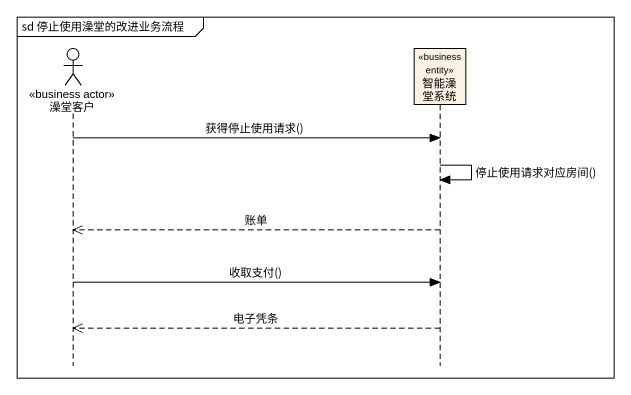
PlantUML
@startuml
mainframe sd 停止使用澡堂的改进业务流程
hide footbox
actor 澡堂客户 <<business actor>>
participant 智能澡堂系统 <<business entity>>

澡堂客户 -> 智能澡堂系统 : 获得停止使用请求()
智能澡堂系统 -> 智能澡堂系统 : 停止使用请求对应房间()
智能澡堂系统 -->> 澡堂客户 : 账单
澡堂客户 -> 智能澡堂系统 : 收取支付()
智能澡堂系统 -->> 澡堂客户 : 电子凭条
@enduml
